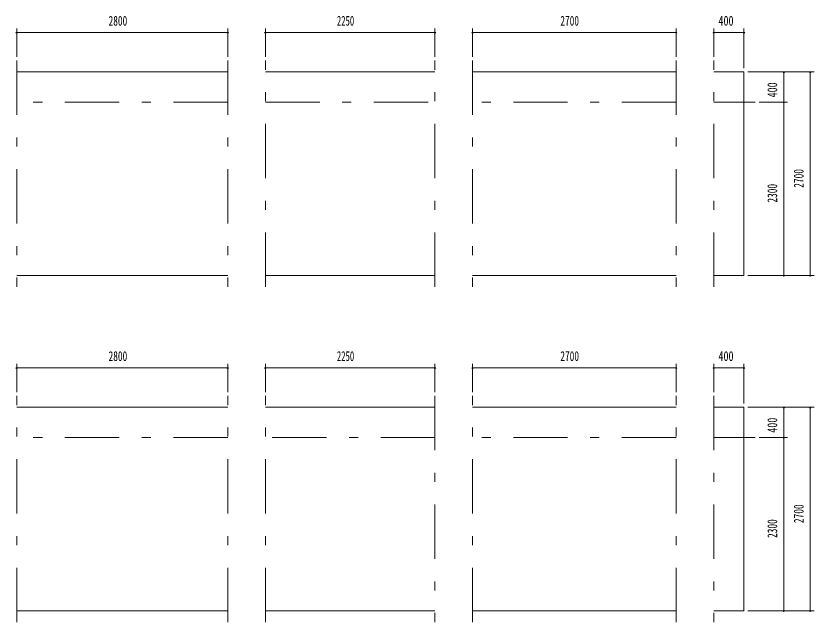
# Model space of a CAD drawing. Units: millimetres, scale not verified. Extents: x -25648 to 25658, y -10130 to 10130.
# Drawn here: x -15679 to -5089, y -8059 to -16 of the extents above; entities that cross this region are included whole.
import ezdxf
from ezdxf.enums import TextEntityAlignment as Align

# ---------------------------------------------------------------- set-up
doc = ezdxf.new("R2010")
doc.units = ezdxf.units.MM
doc.header["$LTSCALE"] = 60
doc.linetypes.add('USER3', pattern=[24, 12, -5, 2, -5])
for name, color, linetype, lineweight in [('0-2_1-05BOLD', 7, 'Continuous', 18), ('0-3_1-25CENTER', 3, 'USER3', 18), ('0-5_1-55DIM', 3, 'Continuous', 18)]:
    doc.layers.add(name, color=color, linetype=linetype, lineweight=lineweight)
doc.styles.add('ＭＳ ゴシック', font='')
doc.styles.get('ＭＳ ゴシック').set_extended_font_data('MS Gothic')

msp = doc.modelspace()

# ---------------------------------------------------------------- linework, layer by layer
at = {"layer": '0-2_1-05BOLD'}
for p, q in [((-12868.95, -759.33), (-15668.95, -759.33)), ((-10118.95, -759.33), (-12368.95, -759.33)), ((-6918.95, -759.33), (-9618.95, -759.33)), ((-6018.95, -759.33), (-6418.95, -759.33)), ((-6018.95, -3459.33), (-6018.95, -759.33)), ((-15668.95, -3459.33), (-12868.95, -3459.33)), ((-12368.95, -3459.33), (-10118.95, -3459.33)), ((-9618.95, -3459.33), (-6918.95, -3459.33)), ((-6418.95, -3459.33), (-6018.95, -3459.33)), ((-12868.95, -5209.33), (-15668.95, -5209.33)), ((-10118.95, -5209.33), (-12368.95, -5209.33)), ((-6918.95, -5209.33), (-9618.95, -5209.33)), ((-6018.95, -5209.33), (-6418.95, -5209.33)), ((-6018.95, -7909.32), (-6018.95, -5209.33)), ((-15668.95, -7909.32), (-12868.95, -7909.32)), ((-12368.95, -7909.32), (-10118.95, -7909.32)), ((-9618.95, -7909.32), (-6918.95, -7909.32)), ((-6418.95, -7909.32), (-6018.95, -7909.32))]:
    msp.add_line(p, q, dxfattribs=at)
at = {"layer": '0-3_1-25CENTER'}
for p, q in [((-15668.95, -609.33), (-15668.95, -3609.33)), ((-12868.95, -609.33), (-12868.95, -3609.33)), ((-12368.95, -3609.33), (-12368.95, -609.33)), ((-10118.95, -3609.33), (-10118.95, -609.33)), ((-9618.95, -609.33), (-9618.95, -3609.33)), ((-6918.95, -609.33), (-6918.95, -3609.33)), ((-6418.95, -3609.33), (-6418.95, -609.33)), ((-12868.95, -1159.33), (-15668.95, -1159.33)), ((-12368.95, -1159.33), (-10118.95, -1159.33)), ((-6918.95, -1159.33), (-9618.95, -1159.33)), ((-5868.95, -1159.33), (-6418.95, -1159.33)), ((-15668.95, -8059.32), (-15668.95, -5059.33)), ((-12868.95, -8059.32), (-12868.95, -5059.33)), ((-12368.95, -8059.32), (-12368.95, -5059.33)), ((-10118.95, -5059.33), (-10118.95, -8059.32)), ((-9618.95, -8059.32), (-9618.95, -5059.33)), ((-6918.95, -8059.32), (-6918.95, -5059.33)), ((-6418.95, -5059.33), (-6418.95, -8059.32)), ((-12868.95, -5609.33), (-15668.95, -5609.33)), ((-10118.95, -5609.33), (-12368.95, -5609.33)), ((-6918.95, -5609.33), (-9618.95, -5609.33)), ((-6418.95, -5609.33), (-5868.95, -5609.33))]:
    msp.add_line(p, q, dxfattribs=at)
at = {"layer": '0-5_1-55DIM'}
for p, q in [((-15668.95, -184.33), (-15668.95, -559.33)), ((-12868.95, -559.33), (-12868.95, -184.33)), ((-12368.95, -559.33), (-12368.95, -184.33)), ((-10118.95, -559.33), (-10118.95, -184.33)), ((-9618.95, -184.33), (-9618.95, -559.33)), ((-6918.95, -559.33), (-6918.95, -184.33)), ((-6418.95, -559.33), (-6418.95, -184.33)), ((-6018.95, -184.33), (-6018.95, -709.33)), ((-15658.95, -234.33), (-15678.95, -234.33)), ((-15668.95, -234.33), (-12868.95, -234.33)), ((-12858.95, -234.33), (-12878.95, -234.33)), ((-12358.95, -234.33), (-12378.95, -234.33)), ((-12368.95, -234.33), (-10118.95, -234.33)), ((-10108.95, -234.33), (-10128.95, -234.33)), ((-9608.95, -234.33), (-9628.95, -234.33)), ((-9618.95, -234.33), (-6918.95, -234.33)), ((-6908.95, -234.33), (-6928.95, -234.33)), ((-6408.95, -234.33), (-6428.95, -234.33)), ((-6418.95, -234.33), (-6018.95, -234.33)), ((-6008.95, -234.33), (-6028.95, -234.33)), ((-5968.95, -759.33), (-5088.95, -759.33)), ((-5478.95, -759.33), (-5498.95, -759.33)), ((-5488.95, -1159.33), (-5488.95, -759.33)), ((-5128.95, -759.33), (-5148.95, -759.33)), ((-5138.95, -3459.33), (-5138.95, -759.33)), ((-5438.95, -1159.33), (-5818.95, -1159.33)), ((-5478.95, -1159.33), (-5498.95, -1159.33)), ((-5488.95, -3459.33), (-5488.95, -1159.33)), ((-5968.95, -3459.33), (-5088.95, -3459.33)), ((-5478.95, -3459.33), (-5498.95, -3459.33)), ((-5128.95, -3459.33), (-5148.95, -3459.33)), ((-15668.95, -5009.33), (-15668.95, -4634.33)), ((-12868.95, -5009.33), (-12868.95, -4634.33)), ((-12368.95, -5009.33), (-12368.95, -4634.33)), ((-10118.95, -4634.33), (-10118.95, -5009.33)), ((-9618.95, -5009.33), (-9618.95, -4634.33)), ((-6918.95, -5009.33), (-6918.95, -4634.33)), ((-6418.95, -4634.33), (-6418.95, -5009.33)), ((-6018.95, -5159.33), (-6018.95, -4634.33)), ((-15658.95, -4684.33), (-15678.95, -4684.33)), ((-15668.95, -4684.33), (-12868.95, -4684.33)), ((-12858.95, -4684.33), (-12878.95, -4684.33)), ((-12358.95, -4684.33), (-12378.95, -4684.33)), ((-12368.95, -4684.33), (-10118.95, -4684.33)), ((-10108.95, -4684.33), (-10128.95, -4684.33)), ((-9608.95, -4684.33), (-9628.95, -4684.33)), ((-9618.95, -4684.33), (-6918.95, -4684.33)), ((-6908.95, -4684.33), (-6928.95, -4684.33)), ((-6408.95, -4684.33), (-6428.95, -4684.33)), ((-6418.95, -4684.33), (-6018.95, -4684.33)), ((-6008.95, -4684.33), (-6028.95, -4684.33)), ((-5088.95, -5209.33), (-5968.95, -5209.33)), ((-5478.95, -5209.33), (-5498.95, -5209.33)), ((-5488.95, -5609.33), (-5488.95, -5209.33)), ((-5128.95, -5209.33), (-5148.95, -5209.33)), ((-5138.95, -7909.32), (-5138.95, -5209.33)), ((-5818.95, -5609.33), (-5438.95, -5609.33)), ((-5478.95, -5609.33), (-5498.95, -5609.33)), ((-5488.95, -7909.32), (-5488.95, -5609.33)), ((-5088.95, -7909.32), (-5968.95, -7909.32)), ((-5478.95, -7909.32), (-5498.95, -7909.32)), ((-5128.95, -7909.32), (-5148.95, -7909.32))]:
    msp.add_line(p, q, dxfattribs=at)
for centre in [(-15668.95, -234.33), (-12868.95, -234.33), (-12368.95, -234.33), (-10118.95, -234.33), (-9618.95, -234.33), (-6918.95, -234.33), (-6418.95, -234.33), (-6018.95, -234.33), (-5488.95, -759.33), (-5138.95, -759.33), (-5488.95, -1159.33), (-5488.95, -3459.33), (-5138.95, -3459.33), (-15668.95, -4684.33), (-12868.95, -4684.33), (-12368.95, -4684.33), (-10118.95, -4684.33), (-9618.95, -4684.33), (-6918.95, -4684.33), (-6418.95, -4684.33), (-6018.95, -4684.33), (-5488.95, -5209.33), (-5138.95, -5209.33), (-5488.95, -5609.33), (-5488.95, -7909.32), (-5138.95, -7909.32)]:
    msp.add_arc(centre, 10, 180, 0, dxfattribs=at)

# ---------------------------------------------------------------- texts
at = {"layer": '0-5_1-55DIM', "color": 7, "style": 'ＭＳ ゴシック'}
for s, width, p in [('2800', 0.7, (-14450.22, -184.33)), ('2250', 0.65, (-11420.63, -184.33)), ('2700', 0.7, (-8455.55, -184.33)), ('400', 0.75, (-6356.58, -184.33)), ('2800', 0.7, (-14450.22, -4634.33)), ('2250', 0.65, (-11420.63, -4634.33)), ('2700', 0.7, (-8455.55, -4634.33)), ('400', 0.75, (-6356.58, -4634.33))]:
    msp.add_text(s, height=130.2, dxfattribs=dict(at, width=width)).set_placement(p, align=Align.BOTTOM_LEFT)
for s, width, p in [('400', 0.75, (-5538.95, -1096.95)), ('2700', 0.7, (-5188.95, -2295.93)), ('2300', 0.7, (-5538.95, -2493.26)), ('400', 0.75, (-5538.95, -5546.95)), ('2700', 0.7, (-5188.95, -6745.93)), ('2300', 0.7, (-5538.95, -6943.26))]:
    msp.add_text(s, height=130.2, rotation=90, dxfattribs=dict(at, width=width)).set_placement(p, align=Align.BOTTOM_LEFT)

doc.saveas('drawing.dxf')
